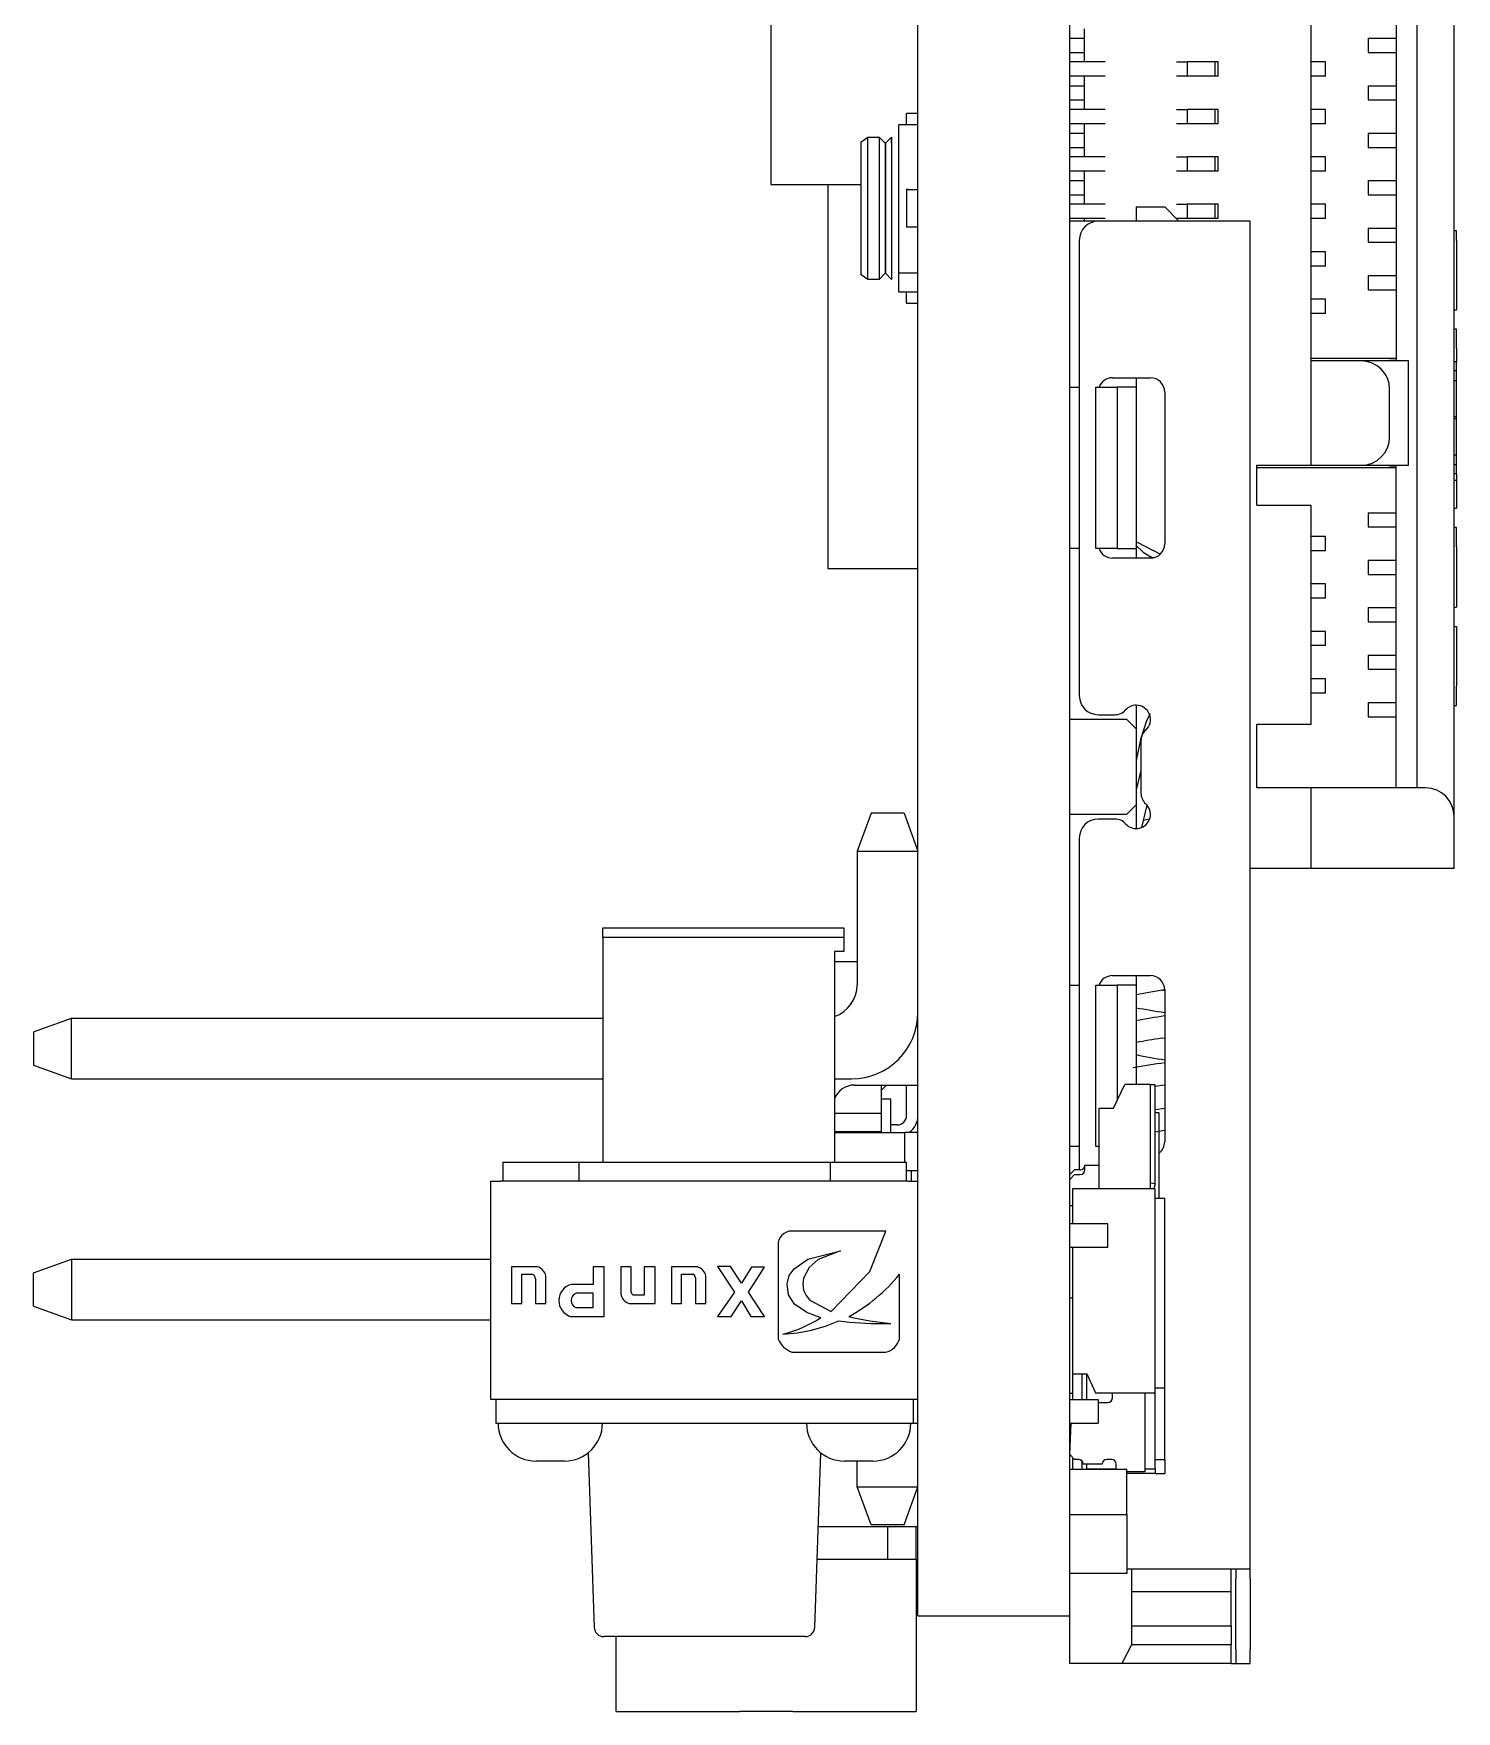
# Model space of a CAD drawing. Header units: millimetres. Extents: x 2 to 1109, y 2 to 430.
# Drawn here: x 193.23 to 208.22, y 301.05 to 318.73 of the extents above; entities that cross this region are included whole.
import ezdxf

# ---------------------------------------------------------------- set-up
doc = ezdxf.new("R2010")
doc.units = ezdxf.units.MM
doc.header["$LTSCALE"] = 0.5
doc.layers.add('几何体', color=7, linetype='Continuous')

msp = doc.modelspace()

# ---------------------------------------------------------------- linework, layer by layer
at = {"layer": '几何体'}
for p, q in [((202.548, 303.227), (202.548, 360.797)), ((204.148, 303.227), (204.148, 360.797)), ((208.198, 310.483), (208.198, 331.233)), ((207.588, 330.933), (207.588, 315.289)), ((207.809, 310.783), (207.809, 330.933)), ((206.688, 330.263), (206.688, 314.183)), ((200.998, 328.742), (200.998, 317.142)), ((204.148, 318.683), (204.16, 318.683)), ((204.16, 318.683), (204.298, 318.683)), ((204.298, 318.783), (204.298, 318.433)), ((207.293, 318.683), (207.293, 318.533)), ((207.293, 318.683), (207.307, 318.683)), ((207.307, 318.683), (207.341, 318.683)), ((207.341, 318.683), (207.428, 318.683)), ((207.428, 318.683), (207.499, 318.683)), ((207.499, 318.683), (207.588, 318.683)), ((204.148, 318.533), (204.16, 318.533)), ((204.16, 318.533), (204.298, 318.533)), ((207.293, 318.533), (207.307, 318.533)), ((207.307, 318.533), (207.341, 318.533)), ((207.341, 318.533), (207.428, 318.533)), ((207.428, 318.533), (207.499, 318.533)), ((207.499, 318.533), (207.588, 318.533)), ((204.208, 318.433), (204.148, 318.433)), ((204.208, 318.283), (204.148, 318.283)), ((204.357, 318.433), (204.208, 318.433)), ((204.357, 318.283), (204.208, 318.283)), ((204.298, 318.283), (204.298, 317.933)), ((204.373, 318.433), (204.357, 318.433)), ((204.373, 318.283), (204.357, 318.283)), ((204.522, 318.433), (204.373, 318.433)), ((204.522, 318.283), (204.373, 318.283)), ((205.273, 318.433), (205.384, 318.433)), ((205.384, 318.283), (205.273, 318.283)), ((205.384, 318.433), (205.384, 318.283)), ((205.681, 318.433), (205.384, 318.433)), ((205.681, 318.283), (205.384, 318.283)), ((205.681, 318.283), (205.681, 318.433)), ((205.711, 318.433), (205.681, 318.433)), ((205.711, 318.283), (205.681, 318.283)), ((205.711, 318.283), (205.711, 318.433)), ((206.829, 318.433), (206.688, 318.433)), ((206.829, 318.283), (206.688, 318.283)), ((206.843, 318.433), (206.829, 318.433)), ((206.843, 318.283), (206.829, 318.283)), ((206.843, 318.283), (206.843, 318.433)), ((204.148, 318.183), (204.16, 318.183)), ((204.16, 318.183), (204.298, 318.183)), ((207.293, 318.183), (207.293, 318.033)), ((207.293, 318.183), (207.307, 318.183)), ((207.307, 318.183), (207.341, 318.183)), ((207.341, 318.183), (207.428, 318.183)), ((207.428, 318.183), (207.499, 318.183)), ((207.499, 318.183), (207.588, 318.183)), ((204.148, 318.033), (204.16, 318.033)), ((204.208, 317.933), (204.148, 317.933)), ((204.16, 318.033), (204.298, 318.033)), ((204.357, 317.933), (204.208, 317.933)), ((204.373, 317.933), (204.357, 317.933)), ((204.522, 317.933), (204.373, 317.933)), ((205.273, 317.933), (205.384, 317.933)), ((205.681, 317.933), (205.384, 317.933)), ((205.384, 317.933), (205.384, 317.783)), ((205.681, 317.783), (205.681, 317.933)), ((205.711, 317.933), (205.681, 317.933)), ((205.711, 317.783), (205.711, 317.933)), ((206.829, 317.933), (206.688, 317.933)), ((206.843, 317.933), (206.829, 317.933)), ((206.843, 317.783), (206.843, 317.933)), ((207.293, 318.033), (207.307, 318.033)), ((207.307, 318.033), (207.341, 318.033)), ((207.341, 318.033), (207.428, 318.033)), ((207.428, 318.033), (207.499, 318.033)), ((207.499, 318.033), (207.588, 318.033)), ((202.348, 316.211), (202.348, 317.771)), ((202.548, 317.771), (202.348, 317.771)), ((202.428, 317.771), (202.428, 317.891)), ((202.548, 317.891), (202.428, 317.891)), ((204.208, 317.783), (204.148, 317.783)), ((204.357, 317.783), (204.208, 317.783)), ((204.298, 317.783), (204.298, 317.433)), ((204.373, 317.783), (204.357, 317.783)), ((204.522, 317.783), (204.373, 317.783)), ((205.384, 317.783), (205.273, 317.783)), ((205.681, 317.783), (205.384, 317.783)), ((205.711, 317.783), (205.681, 317.783)), ((206.829, 317.783), (206.688, 317.783)), ((206.843, 317.783), (206.829, 317.783)), ((201.948, 317.591), (202.018, 317.641)), ((201.948, 316.191), (201.948, 317.591)), ((202.018, 316.141), (202.018, 317.641)), ((202.018, 317.641), (202.138, 317.641)), ((202.138, 317.641), (202.138, 316.141)), ((202.138, 317.64), (202.202, 317.576)), ((202.202, 317.576), (202.202, 316.206)), ((202.268, 317.64), (202.204, 317.576)), ((202.204, 317.576), (202.204, 316.206)), ((202.268, 317.641), (202.268, 316.141)), ((202.268, 317.577), (202.268, 317.64)), ((204.148, 317.683), (204.16, 317.683)), ((204.16, 317.683), (204.298, 317.683)), ((207.293, 317.683), (207.293, 317.533)), ((207.293, 317.683), (207.307, 317.683)), ((207.307, 317.683), (207.341, 317.683)), ((207.341, 317.683), (207.428, 317.683)), ((207.428, 317.683), (207.499, 317.683)), ((207.499, 317.683), (207.588, 317.683)), ((204.148, 317.533), (204.16, 317.533)), ((204.208, 317.433), (204.148, 317.433)), ((204.16, 317.533), (204.298, 317.533)), ((204.357, 317.433), (204.208, 317.433)), ((204.373, 317.433), (204.357, 317.433)), ((204.522, 317.433), (204.373, 317.433)), ((205.273, 317.433), (205.384, 317.433)), ((205.384, 317.433), (205.384, 317.283)), ((205.681, 317.433), (205.384, 317.433)), ((205.681, 317.283), (205.681, 317.433)), ((205.711, 317.433), (205.681, 317.433)), ((205.711, 317.283), (205.711, 317.433)), ((206.829, 317.433), (206.688, 317.433)), ((206.843, 317.433), (206.829, 317.433)), ((206.843, 317.283), (206.843, 317.433)), ((207.293, 317.533), (207.307, 317.533)), ((207.307, 317.533), (207.341, 317.533)), ((207.341, 317.533), (207.428, 317.533)), ((207.428, 317.533), (207.499, 317.533)), ((207.499, 317.533), (207.588, 317.533)), ((204.208, 317.283), (204.148, 317.283)), ((204.357, 317.283), (204.208, 317.283)), ((204.298, 317.283), (204.298, 316.933)), ((204.373, 317.283), (204.357, 317.283)), ((204.522, 317.283), (204.373, 317.283)), ((205.384, 317.283), (205.273, 317.283)), ((205.681, 317.283), (205.384, 317.283)), ((205.711, 317.283), (205.681, 317.283)), ((206.829, 317.283), (206.688, 317.283)), ((206.843, 317.283), (206.829, 317.283)), ((200.998, 317.142), (201.948, 317.142)), ((200.998, 317.142), (201.948, 317.142)), ((201.598, 317.142), (201.598, 313.095)), ((202.428, 317.091), (202.428, 317.091)), ((202.428, 317.091), (202.428, 316.691)), ((202.428, 317.091), (202.548, 317.091)), ((202.443, 317.091), (202.428, 317.091)), ((204.148, 317.183), (204.16, 317.183)), ((204.148, 317.033), (204.16, 317.033)), ((204.16, 317.183), (204.298, 317.183)), ((204.16, 317.033), (204.298, 317.033)), ((207.293, 317.183), (207.293, 317.033)), ((207.293, 317.183), (207.307, 317.183)), ((207.293, 317.033), (207.307, 317.033)), ((207.307, 317.183), (207.341, 317.183)), ((207.307, 317.033), (207.341, 317.033)), ((207.341, 317.183), (207.428, 317.183)), ((207.341, 317.033), (207.428, 317.033)), ((207.428, 317.183), (207.499, 317.183)), ((207.428, 317.033), (207.499, 317.033)), ((207.499, 317.183), (207.588, 317.183)), ((207.499, 317.033), (207.588, 317.033)), ((204.208, 316.933), (204.148, 316.933)), ((204.357, 316.933), (204.208, 316.933)), ((204.373, 316.933), (204.357, 316.933)), ((204.522, 316.933), (204.373, 316.933)), ((204.848, 316.905), (204.848, 316.755)), ((204.848, 316.905), (205.148, 316.905)), ((205.148, 316.905), (205.298, 316.755)), ((205.273, 316.933), (205.384, 316.933)), ((205.384, 316.933), (205.384, 316.783)), ((205.681, 316.933), (205.384, 316.933)), ((205.681, 316.783), (205.681, 316.933)), ((205.711, 316.933), (205.681, 316.933)), ((205.711, 316.783), (205.711, 316.933)), ((206.829, 316.933), (206.688, 316.933)), ((206.843, 316.933), (206.829, 316.933)), ((206.843, 316.783), (206.843, 316.933)), ((202.428, 316.691), (202.428, 316.691)), ((202.548, 316.691), (202.428, 316.691)), ((202.443, 316.691), (202.428, 316.691)), ((202.548, 316.691), (202.443, 316.691)), ((204.208, 316.783), (204.148, 316.783)), ((204.448, 316.755), (204.148, 316.755)), ((204.357, 316.783), (204.208, 316.783)), ((204.298, 316.783), (204.298, 316.755)), ((204.373, 316.783), (204.357, 316.783)), ((204.522, 316.783), (204.373, 316.783)), ((205.898, 316.755), (204.448, 316.755)), ((205.384, 316.783), (205.273, 316.783)), ((205.681, 316.783), (205.384, 316.783)), ((205.711, 316.783), (205.681, 316.783)), ((206.048, 316.755), (205.898, 316.755)), ((206.048, 302.555), (206.048, 316.755)), ((206.829, 316.783), (206.688, 316.783)), ((206.843, 316.783), (206.829, 316.783)), ((207.293, 316.683), (207.293, 316.533)), ((207.293, 316.683), (207.307, 316.683)), ((207.307, 316.683), (207.341, 316.683)), ((207.341, 316.683), (207.428, 316.683)), ((207.428, 316.683), (207.499, 316.683)), ((207.499, 316.683), (207.588, 316.683)), ((204.248, 316.555), (204.248, 311.755)), ((207.293, 316.533), (207.307, 316.533)), ((207.307, 316.533), (207.341, 316.533)), ((207.341, 316.533), (207.428, 316.533)), ((207.428, 316.533), (207.499, 316.533)), ((207.499, 316.533), (207.588, 316.533)), ((208.223, 316.653), (208.198, 316.653)), ((208.223, 316.553), (208.223, 316.653)), ((208.223, 316.553), (208.223, 315.823)), ((206.829, 316.433), (206.688, 316.433)), ((206.843, 316.433), (206.829, 316.433)), ((206.843, 316.283), (206.843, 316.433)), ((202.018, 316.141), (201.948, 316.191)), ((202.138, 316.141), (202.018, 316.141)), ((202.202, 316.206), (202.138, 316.142)), ((202.268, 316.142), (202.204, 316.206)), ((202.348, 316.011), (202.348, 316.211)), ((202.348, 316.211), (202.548, 316.211)), ((206.829, 316.283), (206.688, 316.283)), ((206.843, 316.283), (206.829, 316.283)), ((207.293, 316.183), (207.293, 316.033)), ((207.293, 316.183), (207.307, 316.183)), ((207.307, 316.183), (207.341, 316.183)), ((207.341, 316.183), (207.428, 316.183)), ((207.428, 316.183), (207.499, 316.183)), ((207.499, 316.183), (207.588, 316.183)), ((202.348, 316.011), (202.548, 316.011)), ((202.428, 316.011), (202.548, 316.011)), ((202.428, 315.891), (202.428, 316.011)), ((207.293, 316.033), (207.307, 316.033)), ((207.307, 316.033), (207.341, 316.033)), ((207.341, 316.033), (207.428, 316.033)), ((207.428, 316.033), (207.499, 316.033)), ((207.499, 316.033), (207.588, 316.033)), ((202.428, 315.891), (202.548, 315.891)), ((206.829, 315.933), (206.688, 315.933)), ((206.843, 315.933), (206.829, 315.933)), ((206.843, 315.783), (206.843, 315.933)), ((208.198, 315.823), (208.223, 315.823)), ((206.829, 315.783), (206.688, 315.783)), ((206.843, 315.783), (206.829, 315.783)), ((208.223, 315.618), (208.198, 315.618)), ((208.223, 315.413), (208.223, 315.618)), ((207.588, 315.308), (206.688, 315.308)), ((207.218, 315.283), (206.688, 315.283)), ((207.716, 315.283), (207.218, 315.283)), ((207.518, 315.289), (207.716, 315.283)), ((207.588, 315.289), (207.518, 315.289)), ((207.716, 314.183), (207.716, 315.283)), ((208.223, 315.273), (208.198, 315.273)), ((208.223, 315.413), (208.223, 315.273)), ((208.223, 315.177), (208.223, 315.273)), ((204.598, 315.105), (204.998, 315.105)), ((204.848, 315.105), (204.848, 315.005)), ((208.223, 315.177), (208.198, 315.177)), ((208.198, 315.076), (208.223, 315.076)), ((208.223, 315.076), (208.223, 315.177)), ((208.223, 314.693), (208.223, 315.076)), ((204.148, 315.005), (204.248, 315.005)), ((204.423, 313.305), (204.423, 315.005)), ((204.423, 315.005), (204.648, 315.005)), ((204.848, 315.005), (204.648, 315.005)), ((204.648, 315.005), (204.648, 313.305)), ((204.848, 315.005), (204.848, 313.305)), ((205.148, 314.955), (205.148, 313.355)), ((207.518, 314.483), (207.518, 314.983)), ((208.223, 314.693), (208.198, 314.693)), ((208.223, 314.671), (208.198, 314.671)), ((208.223, 314.671), (208.223, 314.693)), ((208.223, 314.289), (208.223, 314.671)), ((208.223, 314.289), (208.198, 314.289)), ((208.223, 314.188), (208.223, 314.289)), ((206.118, 314.183), (206.688, 314.183)), ((206.118, 313.763), (206.118, 314.183)), ((207.588, 314.158), (206.118, 314.158)), ((206.688, 314.183), (207.218, 314.183)), ((207.218, 314.183), (207.716, 314.183)), ((207.716, 314.183), (207.518, 314.176)), ((207.518, 314.176), (207.588, 314.176)), ((207.588, 310.783), (207.588, 314.176)), ((208.223, 314.188), (208.198, 314.188)), ((208.223, 314.092), (208.198, 314.092)), ((208.198, 314.026), (208.223, 314.026)), ((208.223, 314.092), (208.223, 314.188)), ((208.223, 314.092), (208.223, 314.026)), ((208.223, 314.026), (208.223, 314.026)), ((208.223, 314.026), (208.223, 314.001)), ((208.223, 314.001), (208.223, 313.733)), ((206.118, 313.763), (206.688, 313.763)), ((206.688, 313.763), (206.688, 311.453)), ((207.293, 313.683), (207.293, 313.533)), ((207.293, 313.683), (207.307, 313.683)), ((207.307, 313.683), (207.341, 313.683)), ((207.341, 313.683), (207.428, 313.683)), ((207.428, 313.683), (207.499, 313.683)), ((207.499, 313.683), (207.588, 313.683)), ((208.198, 313.733), (208.223, 313.733)), ((207.293, 313.533), (207.307, 313.533)), ((207.307, 313.533), (207.341, 313.533)), ((207.341, 313.533), (207.428, 313.533)), ((207.428, 313.533), (207.499, 313.533)), ((207.499, 313.533), (207.588, 313.533)), ((208.223, 313.528), (208.198, 313.528)), ((208.223, 313.323), (208.223, 313.528)), ((204.859, 313.372), (204.848, 313.377)), ((204.859, 313.372), (205.026, 313.286)), ((206.829, 313.433), (206.688, 313.433)), ((206.843, 313.433), (206.829, 313.433)), ((206.843, 313.283), (206.843, 313.433)), ((208.223, 313.323), (208.223, 312.688)), ((204.248, 313.305), (204.148, 313.305)), ((204.648, 313.305), (204.423, 313.305)), ((204.998, 313.205), (204.598, 313.205)), ((204.648, 313.305), (204.848, 313.305)), ((204.848, 313.305), (204.848, 313.205)), ((204.848, 313.209), (204.856, 313.205)), ((204.994, 313.223), (205.023, 313.21)), ((205.102, 313.247), (205.026, 313.286)), ((206.829, 313.283), (206.688, 313.283)), ((206.843, 313.283), (206.829, 313.283)), ((207.293, 313.183), (207.293, 313.033)), ((207.293, 313.183), (207.307, 313.183)), ((207.307, 313.183), (207.341, 313.183)), ((207.341, 313.183), (207.428, 313.183)), ((207.428, 313.183), (207.499, 313.183)), ((207.499, 313.183), (207.588, 313.183)), ((201.598, 313.095), (202.548, 313.095)), ((207.293, 313.033), (207.307, 313.033)), ((207.307, 313.033), (207.341, 313.033)), ((207.341, 313.033), (207.428, 313.033)), ((207.428, 313.033), (207.499, 313.033)), ((207.499, 313.033), (207.588, 313.033)), ((206.829, 312.933), (206.688, 312.933)), ((206.829, 312.783), (206.688, 312.783)), ((206.843, 312.933), (206.829, 312.933)), ((206.843, 312.783), (206.829, 312.783)), ((206.843, 312.783), (206.843, 312.933)), ((207.293, 312.683), (207.293, 312.533)), ((207.293, 312.683), (207.307, 312.683)), ((207.307, 312.683), (207.341, 312.683)), ((207.341, 312.683), (207.428, 312.683)), ((207.428, 312.683), (207.499, 312.683)), ((207.499, 312.683), (207.588, 312.683)), ((208.198, 312.688), (208.223, 312.688)), ((206.829, 312.433), (206.688, 312.433)), ((206.843, 312.433), (206.829, 312.433)), ((206.843, 312.283), (206.843, 312.433)), ((207.293, 312.533), (207.307, 312.533)), ((207.307, 312.533), (207.341, 312.533)), ((207.341, 312.533), (207.428, 312.533)), ((207.428, 312.533), (207.499, 312.533)), ((207.499, 312.533), (207.588, 312.533)), ((208.198, 312.483), (208.223, 312.483)), ((208.223, 312.483), (208.223, 311.858)), ((206.829, 312.283), (206.688, 312.283)), ((206.843, 312.283), (206.829, 312.283)), ((207.293, 312.183), (207.293, 312.033)), ((207.293, 312.183), (207.307, 312.183)), ((207.307, 312.183), (207.341, 312.183)), ((207.341, 312.183), (207.428, 312.183)), ((207.428, 312.183), (207.499, 312.183)), ((207.499, 312.183), (207.588, 312.183)), ((206.829, 311.933), (206.688, 311.933)), ((206.843, 311.933), (206.829, 311.933)), ((206.843, 311.783), (206.843, 311.933)), ((207.293, 312.033), (207.307, 312.033)), ((207.307, 312.033), (207.341, 312.033)), ((207.341, 312.033), (207.428, 312.033)), ((207.428, 312.033), (207.499, 312.033)), ((207.499, 312.033), (207.588, 312.033)), ((206.829, 311.783), (206.688, 311.783)), ((206.843, 311.783), (206.829, 311.783)), ((208.223, 311.653), (208.223, 311.858)), ((204.448, 311.555), (204.624, 311.555)), ((204.848, 311.655), (204.848, 311.405)), ((207.293, 311.683), (207.293, 311.533)), ((207.293, 311.683), (207.307, 311.683)), ((207.307, 311.683), (207.341, 311.683)), ((207.341, 311.683), (207.428, 311.683)), ((207.428, 311.683), (207.499, 311.683)), ((207.499, 311.683), (207.588, 311.683)), ((208.198, 311.653), (208.223, 311.653)), ((204.748, 311.505), (204.148, 311.505)), ((204.748, 311.505), (204.848, 311.405)), ((204.848, 311.405), (204.848, 310.605)), ((206.688, 311.453), (206.118, 311.453)), ((206.118, 310.783), (206.118, 311.453)), ((207.293, 311.533), (207.307, 311.533)), ((207.307, 311.533), (207.341, 311.533)), ((207.341, 311.533), (207.428, 311.533)), ((207.428, 311.533), (207.499, 311.533)), ((207.499, 311.533), (207.588, 311.533)), ((204.893, 311.295), (204.848, 311.074)), ((204.893, 311.295), (204.9, 311.293)), ((204.898, 311.281), (204.898, 310.728)), ((204.898, 310.967), (204.848, 310.762)), ((206.688, 310.783), (206.118, 310.783)), ((206.688, 310.783), (206.688, 309.933)), ((207.898, 310.783), (206.688, 310.783)), ((202.053, 310.518), (201.908, 310.118)), ((202.402, 310.518), (202.053, 310.518)), ((202.402, 310.518), (202.548, 310.118)), ((204.148, 310.505), (204.748, 310.505)), ((204.848, 310.605), (204.748, 310.505)), ((204.848, 310.605), (204.848, 310.355)), ((204.906, 310.366), (204.963, 310.601)), ((208.198, 309.933), (208.198, 310.483)), ((204.624, 310.455), (204.448, 310.455)), ((204.987, 310.454), (204.924, 310.44)), ((204.248, 310.255), (204.248, 306.758)), ((201.908, 310.118), (201.908, 308.708)), ((201.908, 310.118), (202.548, 310.118)), ((206.688, 309.933), (206.048, 309.933)), ((207.898, 309.933), (206.688, 309.933)), ((208.198, 309.933), (207.898, 309.933)), ((199.228, 309.308), (201.768, 309.308)), ((199.228, 309.208), (199.228, 309.308)), ((201.768, 309.308), (201.768, 309.208)), ((199.228, 309.208), (199.228, 306.84)), ((201.768, 309.208), (199.228, 309.208)), ((201.768, 309.208), (201.768, 309.058)), ((201.668, 309.058), (201.668, 306.84)), ((201.768, 309.058), (201.668, 309.058)), ((201.908, 308.952), (201.668, 308.952)), ((204.598, 308.805), (204.998, 308.805)), ((204.848, 308.805), (204.848, 308.705)), ((204.148, 308.705), (204.248, 308.705)), ((204.423, 308.705), (204.648, 308.705)), ((204.423, 307.005), (204.423, 308.705)), ((204.848, 308.705), (204.648, 308.705)), ((204.648, 308.705), (204.648, 307.491)), ((204.848, 308.705), (204.848, 307.658)), ((205.148, 308.655), (205.148, 307.055)), ((193.228, 308.212), (193.628, 308.358)), ((193.628, 307.718), (193.628, 308.358)), ((193.628, 308.358), (199.228, 308.358)), ((193.228, 308.212), (193.228, 307.863)), ((205.148, 308.142), (205.115, 308.146)), ((193.228, 307.863), (193.628, 307.718)), ((193.628, 307.718), (199.228, 307.718)), ((201.668, 307.718), (201.848, 307.718)), ((201.878, 307.652), (202.548, 307.652)), ((202.163, 307.352), (202.163, 307.652)), ((202.215, 307.652), (202.163, 307.599)), ((202.428, 307.332), (202.428, 307.652)), ((204.608, 307.408), (204.728, 307.658)), ((204.998, 307.658), (204.728, 307.658)), ((204.998, 306.558), (204.998, 307.658)), ((204.998, 307.658), (205.048, 307.658)), ((205.048, 306.613), (205.048, 307.658)), ((205.048, 307.642), (205.148, 307.656)), ((202.263, 307.502), (202.163, 307.502)), ((202.263, 307.232), (202.263, 307.502)), ((202.163, 307.352), (201.668, 307.352)), ((202.163, 307.164), (202.163, 307.352)), ((204.458, 306.558), (204.458, 307.408)), ((204.458, 307.408), (204.608, 307.408)), ((205.148, 307.406), (205.048, 307.391)), ((205.088, 307.358), (205.048, 307.358)), ((205.088, 306.458), (205.088, 307.358)), ((201.668, 307.164), (202.163, 307.164)), ((201.668, 307.152), (202.408, 307.152)), ((202.163, 307.152), (202.163, 307.164)), ((202.263, 307.152), (202.263, 307.232)), ((202.328, 307.232), (202.263, 307.232)), ((202.548, 307.152), (202.408, 307.152)), ((202.408, 306.84), (202.408, 307.152)), ((204.248, 307.005), (204.148, 307.005)), ((204.458, 307.005), (204.423, 307.005)), ((204.456, 307.005), (204.458, 307.001)), ((198.173, 306.84), (198.173, 306.64)), ((198.173, 306.84), (198.473, 306.84)), ((198.473, 306.84), (198.973, 306.84)), ((198.973, 306.84), (198.973, 306.64)), ((198.973, 306.84), (201.623, 306.84)), ((201.623, 306.84), (201.623, 306.64)), ((201.623, 306.84), (202.123, 306.84)), ((202.123, 306.84), (202.423, 306.84)), ((202.423, 306.84), (202.423, 306.64)), ((204.308, 306.808), (204.458, 306.808)), ((204.308, 306.758), (204.308, 306.808)), ((198.048, 304.34), (198.048, 306.64)), ((198.048, 306.64), (198.148, 306.64)), ((202.448, 306.64), (198.148, 306.64)), ((202.423, 306.752), (202.548, 306.752)), ((202.423, 306.752), (202.478, 306.752)), ((202.448, 306.64), (202.548, 306.64)), ((202.478, 306.64), (202.478, 306.752)), ((204.198, 306.758), (204.148, 306.708)), ((204.148, 306.658), (204.198, 306.708)), ((204.258, 306.758), (204.198, 306.758)), ((204.198, 306.708), (204.258, 306.708)), ((205.048, 306.613), (204.998, 306.62)), ((205.048, 306.613), (205.032, 306.558)), ((204.178, 306.558), (204.178, 306.19)), ((205.048, 306.558), (204.178, 306.558)), ((205.038, 306.578), (205.038, 306.558)), ((205.048, 304.408), (205.048, 306.558)), ((205.148, 306.458), (205.048, 306.458)), ((205.148, 304.458), (205.148, 306.458)), ((204.178, 306.378), (204.148, 306.378)), ((202.209, 306.114), (201.218, 306.114)), ((204.548, 306.19), (204.148, 306.19)), ((204.548, 305.94), (204.548, 306.19)), ((201.073, 305.965), (201.073, 304.976)), ((204.548, 305.94), (204.148, 305.94)), ((204.178, 305.94), (204.178, 304.608)), ((193.228, 305.672), (193.628, 305.818)), ((193.628, 305.818), (193.628, 305.178)), ((193.628, 305.818), (198.048, 305.818)), ((198.536, 305.737), (198.264, 305.737)), ((198.264, 305.737), (198.264, 305.351)), ((199.24, 305.737), (199.125, 305.737)), ((199.125, 305.737), (199.125, 305.552)), ((199.24, 305.212), (199.24, 305.737)), ((199.526, 305.737), (199.416, 305.737)), ((199.416, 305.737), (199.416, 305.452)), ((199.526, 305.471), (199.526, 305.737)), ((199.78, 305.737), (199.661, 305.737)), ((199.661, 305.737), (199.661, 305.438)), ((199.78, 305.351), (199.78, 305.737)), ((200.224, 305.737), (199.949, 305.737)), ((199.949, 305.737), (199.949, 305.351)), ((200.571, 305.741), (200.435, 305.741)), ((200.435, 305.741), (200.615, 305.471)), ((200.687, 305.566), (200.571, 305.741)), ((200.795, 305.734), (200.687, 305.566)), ((200.763, 305.471), (200.931, 305.734)), ((200.931, 305.734), (200.795, 305.734)), ((193.228, 305.323), (193.228, 305.672)), ((198.374, 305.351), (198.374, 305.658)), ((198.374, 305.658), (198.48, 305.658)), ((198.517, 305.611), (198.517, 305.351)), ((198.626, 305.351), (198.626, 305.641)), ((199.125, 305.552), (198.896, 305.552)), ((200.056, 305.351), (200.056, 305.658)), ((200.056, 305.658), (200.178, 305.658)), ((200.203, 305.62), (200.203, 305.351)), ((200.313, 305.351), (200.313, 305.641)), ((202.352, 304.976), (202.352, 305.658)), ((198.264, 305.351), (198.374, 305.351)), ((198.517, 305.351), (198.626, 305.351)), ((199.125, 305.46), (198.941, 305.458)), ((199.125, 305.307), (199.125, 305.46)), ((199.503, 305.351), (199.78, 305.351)), ((199.661, 305.438), (199.546, 305.438)), ((199.949, 305.351), (200.056, 305.351)), ((200.203, 305.351), (200.313, 305.351)), ((200.615, 305.471), (200.435, 305.212)), ((200.581, 305.212), (200.687, 305.378)), ((200.687, 305.378), (200.787, 305.212)), ((200.931, 305.212), (200.763, 305.471)), ((204.178, 305.405), (204.148, 305.405)), ((193.228, 305.323), (193.628, 305.178)), ((193.628, 305.178), (198.048, 305.178)), ((198.891, 305.212), (199.24, 305.212)), ((198.941, 305.307), (199.125, 305.307)), ((200.435, 305.212), (200.581, 305.212)), ((200.787, 305.212), (200.931, 305.212)), ((201.218, 304.838), (202.209, 304.838)), ((204.178, 304.608), (204.328, 304.608)), ((204.178, 304.608), (204.178, 304.34)), ((204.278, 304.34), (204.278, 304.608)), ((204.328, 304.608), (204.418, 304.408)), ((204.328, 304.34), (204.328, 304.608)), ((198.148, 304.34), (198.048, 304.34)), ((198.098, 304.34), (198.098, 304.09)), ((202.448, 304.34), (198.148, 304.34)), ((202.548, 304.34), (202.448, 304.34)), ((202.498, 304.34), (202.498, 304.09)), ((204.148, 304.405), (204.178, 304.405)), ((204.148, 304.34), (204.448, 304.34)), ((204.418, 304.408), (205.048, 304.408)), ((204.448, 304.34), (204.448, 304.09)), ((204.448, 304.308), (204.548, 304.308)), ((204.598, 304.358), (204.598, 304.408)), ((204.938, 304.408), (204.938, 303.578)), ((205.148, 304.458), (205.048, 304.458)), ((205.048, 303.608), (205.048, 304.408)), ((205.148, 303.708), (205.148, 304.458)), ((198.098, 304.09), (198.398, 304.09)), ((198.398, 304.09), (202.198, 304.09)), ((202.198, 304.09), (202.498, 304.09)), ((202.498, 304.09), (202.548, 304.09)), ((204.148, 304.09), (204.448, 304.09)), ((204.148, 303.908), (204.156, 304.09)), ((204.148, 303.758), (204.161, 304.09)), ((199.071, 303.777), (199.136, 301.936)), ((201.46, 301.936), (201.524, 303.777)), ((204.148, 303.908), (204.154, 303.908)), ((198.673, 303.69), (198.523, 303.69)), ((198.823, 303.69), (198.673, 303.69)), ((201.923, 303.69), (201.773, 303.69)), ((201.908, 303.418), (201.908, 303.69)), ((202.073, 303.69), (201.923, 303.69)), ((204.198, 303.708), (204.148, 303.758)), ((204.148, 303.606), (204.748, 303.606)), ((204.178, 303.728), (204.178, 303.606)), ((204.238, 303.708), (204.198, 303.708)), ((204.278, 303.606), (204.278, 303.688)), ((204.488, 303.658), (204.288, 303.658)), ((204.328, 303.608), (204.328, 303.658)), ((204.328, 303.608), (204.638, 303.608)), ((204.328, 303.608), (204.328, 303.606)), ((204.588, 303.708), (204.538, 303.708)), ((204.638, 303.606), (204.638, 303.658)), ((204.748, 303.126), (204.748, 303.606)), ((204.938, 303.608), (205.048, 303.608)), ((205.048, 303.708), (205.148, 303.708)), ((205.048, 303.608), (205.048, 303.558)), ((205.148, 303.708), (205.148, 303.558)), ((201.908, 303.418), (202.548, 303.418)), ((202.053, 303.018), (201.908, 303.418)), ((202.402, 303.018), (202.548, 303.418)), ((204.938, 303.578), (204.748, 303.578)), ((205.048, 303.558), (204.748, 303.558)), ((205.048, 303.558), (205.148, 303.558)), ((202.548, 302.058), (202.548, 303.227)), ((204.148, 302.058), (204.148, 303.227)), ((204.148, 303.126), (204.748, 303.126)), ((204.748, 303.126), (204.748, 302.506)), ((201.497, 303.002), (202.548, 303.002)), ((202.402, 303.018), (202.053, 303.018)), ((202.228, 303.002), (202.228, 302.739)), ((202.528, 302.739), (202.528, 303.002)), ((202.228, 302.739), (202.228, 302.652)), ((202.528, 302.652), (202.528, 302.739)), ((202.528, 302.652), (201.485, 302.652)), ((202.528, 302.652), (202.528, 301.052)), ((204.748, 302.555), (204.898, 302.555)), ((204.798, 302.555), (204.798, 301.755)), ((204.898, 302.555), (205.898, 302.555)), ((205.848, 302.315), (205.848, 302.555)), ((205.898, 302.555), (206.048, 302.555)), ((205.898, 302.555), (205.898, 302.45)), ((206.048, 302.45), (206.048, 302.555)), ((204.748, 302.506), (204.148, 302.506)), ((205.898, 301.705), (205.898, 302.45)), ((206.048, 302.45), (206.048, 301.705)), ((204.798, 302.315), (205.848, 302.315)), ((205.848, 301.955), (205.848, 302.315)), ((202.548, 302.058), (204.148, 302.058)), ((204.148, 301.555), (204.148, 302.058)), ((199.301, 301.84), (199.236, 301.84)), ((201.36, 301.84), (199.301, 301.84)), ((199.368, 301.052), (199.368, 301.84)), ((204.798, 301.955), (205.848, 301.955)), ((205.848, 301.955), (205.848, 301.755)), ((204.798, 301.755), (204.698, 301.555)), ((205.848, 301.755), (204.798, 301.755)), ((205.848, 301.555), (205.848, 301.755)), ((205.898, 301.705), (205.898, 301.555)), ((206.048, 301.555), (206.048, 301.705)), ((204.698, 301.555), (204.148, 301.555)), ((205.848, 301.555), (204.698, 301.555)), ((205.848, 301.555), (205.898, 301.555)), ((205.898, 301.555), (206.048, 301.555)), ((199.368, 301.052), (200.668, 301.052)), ((201.228, 301.052), (200.668, 301.052)), ((201.228, 301.052), (202.528, 301.052))]:
    msp.add_line(p, q, dxfattribs=at)
at = {"layer": '几何体', "flags": 128}
for points in [[(204.844, 313.342), (204.921, 313.267), (204.994, 313.223)], [(204.996, 311.565), (204.955, 311.491), (204.893, 311.295)], [(204.847, 308.606), (205.002, 308.635), (205.146, 308.658)], [(205.145, 308.648), (205.131, 308.65), (205.115, 308.653)], [(205.048, 307.161), (205.048, 307.161), (205.148, 307.176)], [(201.634, 305.266), (202.039, 305.686), (202.209, 306.114)], [(201.525, 305.201), (201.377, 305.254), (201.248, 305.344), (201.184, 305.442), (201.17, 305.559), (201.191, 305.645), (201.243, 305.717), (201.389, 305.817), (201.73, 305.904)], [(201.73, 305.904), (201.496, 305.813), (201.401, 305.729), (201.342, 305.617), (201.334, 305.554), (201.343, 305.491), (201.37, 305.433), (201.41, 305.385), (201.634, 305.266)]]:
    msp.add_lwpolyline(points, dxfattribs=at)
at = {"layer": '几何体'}
for centre, radius, start, end in [((204.448, 316.555), 0.2, 90, 180), ((207.218, 314.983), 0.3, 0, 90), ((204.598, 314.955), 0.15, 90, 160.5288), ((204.998, 314.955), 0.15, 0, 90), ((207.218, 314.483), 0.3, 270, 0), ((204.998, 313.355), 0.15, 270, 0), ((204.598, 313.355), 0.15, 199.4712, 270), ((204.448, 311.755), 0.2, 180, 270), ((204.624, 311.705), 0.15, 270, 318.1897), ((204.848, 311.505), 0.15, 90, 138.1897), ((204.848, 311.505), 0.15, 311.8103, 90), ((205.048, 311.281), 0.15, 131.8103, 180), ((205.048, 310.728), 0.15, 180, 228.1897), ((207.898, 310.483), 0.3, 0, 90), ((204.848, 310.505), 0.15, 221.8103, 48.1897), ((204.448, 310.255), 0.2, 90, 180), ((204.624, 310.305), 0.15, 41.8103, 90), ((204.598, 308.655), 0.15, 90, 160.5288), ((204.998, 308.655), 0.15, 0, 90), ((201.558, 308.708), 0.35, 288.3177, 0), ((201.848, 308.418), 0.7, 270, 0), ((206.299, 316.304), 7.97, 259.5102, 261.6963), ((205.837, 303.413), 5.015, 97.9054, 101.3822), ((205.859, 302.983), 5.216, 98.2051, 101.1805), ((206.062, 301.28), 6.67, 97.8828, 100.7642), ((205.661, 311.495), 3.614, 256.9898, 261.8303), ((201.878, 307.427), 0.225, 90, 158.9605), ((202.328, 307.332), 0.1, 270, 0), ((202.328, 307.332), 0.22, 305.0968, 0), ((204.998, 307.055), 0.15, 306.8699, 0), ((204.258, 306.808), 0.05, 270, 0), ((204.258, 306.758), 0.05, 270, 0), ((201.218, 305.969), 0.145, 90, 181.596), ((198.506, 305.618), 0.123, 10.7057, 75.6302), ((200.183, 305.611), 0.133, 13.2434, 72.1962), ((198.469, 305.611), 0.0487, 0, 76.7069), ((198.939, 305.381), 0.176, 104.0618, 254.3735), ((200.161, 305.62), 0.0412, 359.0657, 66.1858), ((200.943, 306.8), 1.814, 298.8738, 320.9809), ((198.976, 305.382), 0.0831, 115.0439, 244.9561), ((199.536, 305.468), 0.121, 187.7433, 254.4581), ((199.564, 305.471), 0.0373, 181.2851, 242.3967), ((200.769, 306.392), 1.41, 284.5719, 302.387), ((202.511, 308.105), 2.975, 256.537, 265.2209), ((201.041, 306.69), 1.665, 272.8833, 293.8456), ((202.169, 308.787), 3.648, 262.8332, 270), ((202.169, 308.787), 3.648, 270, 271.4855), ((201.303, 305.072), 0.249, 202.6745, 249.9899), ((202.164, 305.027), 0.195, 283.5372, 344.6725), ((204.548, 304.358), 0.05, 270, 0), ((198.523, 304.09), 0.4, 180, 270), ((198.823, 304.09), 0.4, 270, 0), ((201.773, 304.09), 0.4, 180, 270), ((202.073, 304.09), 0.4, 270, 0), ((204.238, 303.658), 0.05, 0, 90), ((204.538, 303.658), 0.05, 90, 180), ((204.588, 303.658), 0.05, 0, 90), ((199.236, 301.94), 0.1, 182, 270), ((201.36, 301.94), 0.1, 270, 358)]:
    msp.add_arc(centre, radius, start, end, dxfattribs=at)

doc.saveas('drawing.dxf')
